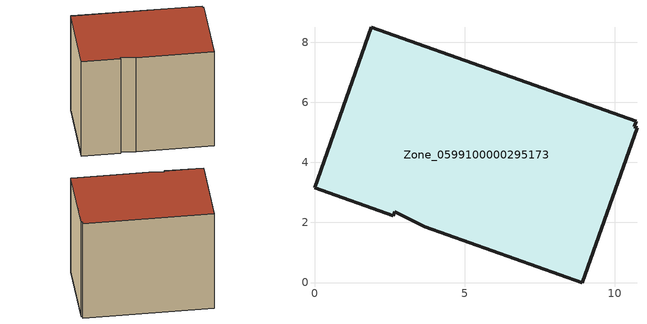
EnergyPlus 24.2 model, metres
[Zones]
Zone_0599100000295173
 floor ground (C_G): 0,3.16 1.89,8.49 10.7,5.36 10.64,5.19 10.73,5.15 8.92,0 3.68,1.86 2.67,2.35 2.63,2.23 z0.44
 wall outside (C_F): 1.89,8.49 0,3.16 2.63,2.23 2.67,2.35 3.68,1.86 8.92,0 10.73,5.15 10.64,5.19 10.7,5.36 1.89,8.49 z0.44:8.6
 roof outside (C_R): 3.68,1.86 8.92,0 10.73,5.15 10.64,5.19 10.7,5.36 1.89,8.49 0,3.16 2.63,2.23 2.67,2.35 z8.6
[BUILDING]
Pand.0599100000295173: North Axis=0; Terrain=City; Loads Convergence Tolerance Value=0.04; Temperature Convergence Tolerance Value=0.4; Solar Distribution=FullExterior; Maximum Number of Warmup Days=25; Minimum Number of Warmup Days=1
[Site:Location]
Rotterdam.The.Hague.AP_ZH_NLD Design_Conditions: Latitude=51.96; Longitude=4.45; Time Zone=1; Elevation=-4.5
[SITE:GROUNDTEMPERATURE:BUILDINGSURFACE]
18, 18, 18, 18, 18, 18, 18, 18, 18, 18, 18, 18
[MATERIAL] Thermal Absorptance=0.9; Solar Absorptance=0.7; Visible Absorptance=0.7
Name | Roughness | Thickness | Conductivity | Density | Specific Heat
G.TC.1975-1991 | MediumSmooth | 0.15 | 0.288461 | 540 | 1210
F.TC.1975-1991 | Rough | 0.3 | 0.230769 | 1920 | 840
R.TC.1975-1991 | MediumRough | 0.2 | 0.153846 | 1500 | 1000
[CONSTRUCTION]
C_G: G.TC.1975-1991
C_F: F.TC.1975-1991
C_R: R.TC.1975-1991
[ZONE]
Zone_0599100000295173: Type=1; Multiplier=1; Ceiling Height=Autocalculate; Volume=Autocalculate; Floor Area=autocalculate; Part of Total Floor Area=Yes
[ZONEINFILTRATION:DESIGNFLOWRATE]
Infil_Zone_0599100000295173: Zone or ZoneList or Space or SpaceList=Zone_0599100000295173; Schedule=AlwaysOn; Design Flow Rate Calculation Method=Flow/Area; Flow Rate per Floor Area=0.003; Constant Term Coefficient=1; Temperature Term Coefficient=0; Velocity Term Coefficient=0; Velocity Squared Term Coefficient=0
[HVACTEMPLATE:ZONE:IDEALLOADSAIRSYSTEM]
Zone_0599100000295173: Maximum Heating Supply Air Temperature=50; Minimum Cooling Supply Air Temperature=13; Maximum Heating Supply Air Humidity Ratio=0.0156; Minimum Cooling Supply Air Humidity Ratio=0.0077; Heating Limit=NoLimit; Cooling Limit=NoLimit; Dehumidification Control Type=ConstantSensibleHeatRatio; Cooling Sensible Heat Ratio=0.7; Dehumidification Setpoint=60; Humidification Control Type=None; Humidification Setpoint=30; Outdoor Air Method=None; Outdoor Air Flow Rate per Person=0.00944; Outdoor Air Flow Rate per Zone Floor Area=0; Outdoor Air Flow Rate per Zone=0; Demand Controlled Ventilation Type=None; Outdoor Air Economizer Type=NoEconomizer; Heat Recovery Type=None; Sensible Heat Recovery Effectiveness=0.7; Latent Heat Recovery Effectiveness=0.65
[ZONECONTROL:THERMOSTAT]
ThermostatControl_Zone_0599100000295173: Zone or ZoneList=Zone_0599100000295173; Control Type Schedule=DualSetpointControlType; Control 1=Thermostat_Zone_0599100000295173; Temperature Difference Between Cutout And Setpoint=0
[THERMOSTATSETPOINT:DUALSETPOINT]
Thermostat_Zone_0599100000295173: Heating Setpoint Temperature Schedule=HeatingSetpoint_Zone_0599100000295173; Cooling Setpoint Temperature Schedule=CoolingSetpoint_Zone_0599100000295173
[SCHEDULE:COMPACT]
HeatingSetpoint_Zone_0599100000295173: Through: 12/31, For: AllDays, Until: 24:00, 21
CoolingSetpoint_Zone_0599100000295173: Through: 12/31, For: AllDays, Until: 24:00, 24
DualSetpointControlType: Through: 12/31, For: AllDays, Until: 24:00, 4
AlwaysOn: Through: 12/31, For: AllDays, Until: 24:00, 1
